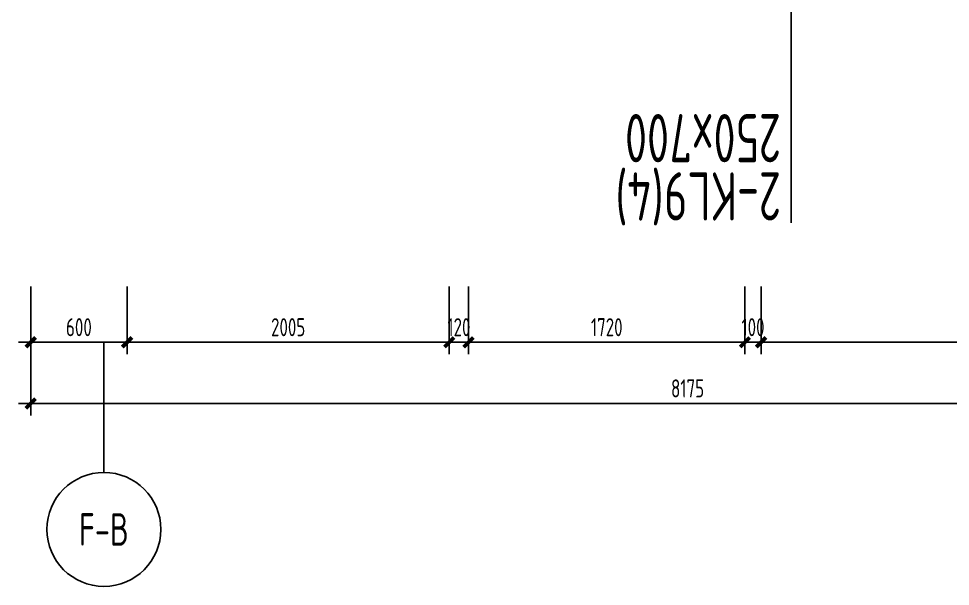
# Model space of a CAD drawing. Header units: millimetres. Extents: x 101598 to 258742, y -131098 to 15111.
# Drawn here: x 243771 to 249569, y -98849 to -95316 of the extents above; entities that cross this region are included whole.
import ezdxf
from ezdxf.enums import TextEntityAlignment as Align

# ---------------------------------------------------------------- set-up
doc = ezdxf.new("R2010")
doc.units = ezdxf.units.MM
doc.header["$LTSCALE"] = 10
doc.layers.get('DEFPOINTS').update_dxf_attribs({"color": 251})
for name, color, linetype in [('0-COLLA', 1, 'Continuous'), ('Z-P平-COLLA', 1, 'Continuous'), ('Z-P平-WALLDIM', 1, 'Continuous')]:
    doc.layers.add(name, color=color, linetype=linetype)
doc.styles.add('GGC(BLIP)', font='ARCHSTYL.SHX', dxfattribs={"bigfont": 'hza.shx'})
doc.styles.add('MD(DimT)', font='ARCHS.SHX', dxfattribs={"width": 0.8, "bigfont": 'hza.shx'})
doc.styles.add('TSSD2', font='tssdeng2.shx', dxfattribs={"width": 0.8, "bigfont": 'fstxt.shx'})
doc.dimstyles.new('MD-DIM_75', dxfattribs={"dimscale": 75, "dimtxt": 1.5, "dimasz": 0.8, "dimexe": 1, "dimexo": 1, "dimgap": 0.5, "dimtad": 1, "dimdec": 0, "dimzin": 0, "dimdsep": 46, "dimtxsty": 'MD(DimT)', "dimblk": 'ARCHTICK', "dimcen": 0.09, "dimdle": 1, "dimclrd": 1, "dimclre": 1, "dimclrt": 2, "dimadec": 0, "dimazin": 0, "dimtfac": 1, "dimtdec": 0, "dimtix": 1, "dimtmove": 2, "dimatfit": 3, "dimldrblk": 'ARCHTICK', "dimfxl": 8, "dimfxlon": 1, "dimtolj": 1, "dimtzin": 0, "dimarcsym": 0})

# ---------------------------------------------------------------- blocks, each defined once
blk = doc.blocks.new('TYRYE')
at = {"layer": 'DEFPOINTS'}
blk.add_line((265051.7, -96945.5), (265051.7, -94712.3), dxfattribs=at)
at = {"layer": 'DEFPOINTS', "style": 'TSSD2', "width": 0.7}
for s, p in [('250x700', (264987.9, -96268.8)), ('2-KL9(4)', (264987.9, -96631.1))]:
    blk.add_text(s, height=300, rotation=179.99968, dxfattribs=at).set_placement(p)
blk = doc.blocks.new('_ArchTick')
at = {"color": 0, "linetype": 'ByBlock', "const_width": 0.4}
blk.add_lwpolyline([(-0.5, -0.5), (0.5, 0.5)], dxfattribs=at)
blk = doc.blocks.new('*D293')
at = {"layer": '0-COLLA', "color": 1, "lineweight": -2, "transparency": 16777216}
for p, q in [((243845.9, -96982.5), (243845.9, -97405.1)), ((244445.9, -96982.5), (244445.9, -97405.1)), ((243770.9, -97330.1), (244520.9, -97330.1))]:
    blk.add_line(p, q, dxfattribs=at)
at = {"layer": 'DEFPOINTS', "color": 0, "transparency": 16777216}
for p in [(243845.9, -96907.5), (244445.9, -96907.5), (244445.9, -97330.1)]:
    blk.add_point(p, dxfattribs=at)
at = {"layer": '0-COLLA', "color": 1, "lineweight": -2, "transparency": 16777216, "xscale": 60, "yscale": 60, "zscale": 60, "rotation": 180}
blk.add_blockref('_ArchTick', (243845.9, -97330.1), dxfattribs=at)
at = {"layer": '0-COLLA', "color": 1, "lineweight": -2, "transparency": 16777216, "xscale": 60, "yscale": 60, "zscale": 60}
blk.add_blockref('_ArchTick', (244445.9, -97330.1), dxfattribs=at)
at = {"layer": '0-COLLA', "color": 2, "transparency": 16777216, "insert": (244145.9, -97236.3), "char_height": 112.5, "attachment_point": 5, "style": 'MD(DimT)'}
blk.add_mtext('\\A1;600', dxfattribs=at)
blk = doc.blocks.new('*D294')
at = {"layer": '0-COLLA', "color": 1, "lineweight": -2, "transparency": 16777216}
for p, q in [((244445.9, -96982.5), (244445.9, -97405.1)), ((246450.5, -96982.5), (246450.5, -97405.1)), ((244370.9, -97330.1), (246525.5, -97330.1))]:
    blk.add_line(p, q, dxfattribs=at)
at = {"layer": 'DEFPOINTS', "color": 0, "transparency": 16777216}
for p in [(244445.9, -96907.5), (246450.5, -96907.5), (246450.5, -97330.1)]:
    blk.add_point(p, dxfattribs=at)
at = {"layer": '0-COLLA', "color": 1, "lineweight": -2, "transparency": 16777216, "xscale": 60, "yscale": 60, "zscale": 60, "rotation": 180}
blk.add_blockref('_ArchTick', (244445.9, -97330.1), dxfattribs=at)
at = {"layer": '0-COLLA', "color": 1, "lineweight": -2, "transparency": 16777216, "xscale": 60, "yscale": 60, "zscale": 60}
blk.add_blockref('_ArchTick', (246450.5, -97330.1), dxfattribs=at)
at = {"layer": '0-COLLA', "color": 2, "transparency": 16777216, "insert": (245448.2, -97236.3), "char_height": 112.5, "attachment_point": 5, "style": 'MD(DimT)'}
blk.add_mtext('\\A1;2005', dxfattribs=at)
blk = doc.blocks.new('*D295')
at = {"layer": '0-COLLA', "color": 1, "lineweight": -2, "transparency": 16777216}
for p, q in [((246450.5, -96982.5), (246450.5, -97405.1)), ((246570.5, -96982.5), (246570.5, -97405.1)), ((246450.5, -97330.1), (246390.5, -97330.1)), ((246450.5, -97330.1), (246570.5, -97330.1)), ((246570.5, -97330.1), (246630.5, -97330.1))]:
    blk.add_line(p, q, dxfattribs=at)
at = {"layer": 'DEFPOINTS', "color": 0, "transparency": 16777216}
for p in [(246450.5, -96907.5), (246570.5, -96907.5), (246570.5, -97330.1)]:
    blk.add_point(p, dxfattribs=at)
at = {"layer": '0-COLLA', "color": 1, "lineweight": -2, "transparency": 16777216, "xscale": 60, "yscale": 60, "zscale": 60}
blk.add_blockref('_ArchTick', (246450.5, -97330.1), dxfattribs=at)
at = {"layer": '0-COLLA', "color": 1, "lineweight": -2, "transparency": 16777216, "xscale": 60, "yscale": 60, "zscale": 60, "rotation": 180}
blk.add_blockref('_ArchTick', (246570.5, -97330.1), dxfattribs=at)
at = {"layer": '0-COLLA', "color": 2, "transparency": 16777216, "insert": (246510.5, -97236.3), "char_height": 112.5, "attachment_point": 5, "style": 'MD(DimT)'}
blk.add_mtext('\\A1;120', dxfattribs=at)
blk = doc.blocks.new('*D296')
at = {"layer": '0-COLLA', "color": 1, "lineweight": -2, "transparency": 16777216}
for p, q in [((246570.5, -96982.5), (246570.5, -97405.1)), ((248290.5, -96982.5), (248290.5, -97405.1)), ((246495.5, -97330.1), (248365.5, -97330.1))]:
    blk.add_line(p, q, dxfattribs=at)
at = {"layer": 'DEFPOINTS', "color": 0, "transparency": 16777216}
for p in [(246570.5, -96907.5), (248290.5, -96907.5), (248290.5, -97330.1)]:
    blk.add_point(p, dxfattribs=at)
at = {"layer": '0-COLLA', "color": 1, "lineweight": -2, "transparency": 16777216, "xscale": 60, "yscale": 60, "zscale": 60, "rotation": 180}
blk.add_blockref('_ArchTick', (246570.5, -97330.1), dxfattribs=at)
at = {"layer": '0-COLLA', "color": 1, "lineweight": -2, "transparency": 16777216, "xscale": 60, "yscale": 60, "zscale": 60}
blk.add_blockref('_ArchTick', (248290.5, -97330.1), dxfattribs=at)
at = {"layer": '0-COLLA', "color": 2, "transparency": 16777216, "insert": (247430.5, -97236.3), "char_height": 112.5, "attachment_point": 5, "style": 'MD(DimT)'}
blk.add_mtext('\\A1;1720', dxfattribs=at)
blk = doc.blocks.new('*D297')
at = {"layer": '0-COLLA', "color": 1, "lineweight": -2, "transparency": 16777216}
for p, q in [((248290.5, -96982.5), (248290.5, -97405.1)), ((248390.5, -96982.5), (248390.5, -97405.1)), ((248290.5, -97330.1), (248230.5, -97330.1)), ((248290.5, -97330.1), (248390.5, -97330.1)), ((248390.5, -97330.1), (248450.5, -97330.1))]:
    blk.add_line(p, q, dxfattribs=at)
at = {"layer": 'DEFPOINTS', "color": 0, "transparency": 16777216}
for p in [(248290.5, -96907.5), (248390.5, -96907.5), (248390.5, -97330.1)]:
    blk.add_point(p, dxfattribs=at)
at = {"layer": '0-COLLA', "color": 1, "lineweight": -2, "transparency": 16777216, "xscale": 60, "yscale": 60, "zscale": 60}
blk.add_blockref('_ArchTick', (248290.5, -97330.1), dxfattribs=at)
at = {"layer": '0-COLLA', "color": 1, "lineweight": -2, "transparency": 16777216, "xscale": 60, "yscale": 60, "zscale": 60, "rotation": 180}
blk.add_blockref('_ArchTick', (248390.5, -97330.1), dxfattribs=at)
at = {"layer": '0-COLLA', "color": 2, "transparency": 16777216, "insert": (248340.5, -97236.3), "char_height": 112.5, "attachment_point": 5, "style": 'MD(DimT)'}
blk.add_mtext('\\A1;100', dxfattribs=at)
blk = doc.blocks.new('*D298')
at = {"layer": '0-COLLA', "color": 1, "lineweight": -2, "transparency": 16777216}
for p, q in [((248390.5, -96982.5), (248390.5, -97405.1)), ((252020, -96982.5), (252020, -97405.1)), ((248315.5, -97330.1), (252095, -97330.1))]:
    blk.add_line(p, q, dxfattribs=at)
at = {"layer": 'DEFPOINTS', "color": 0, "transparency": 16777216}
for p in [(248390.5, -96907.5), (252020, -96907.5), (252020, -97330.1)]:
    blk.add_point(p, dxfattribs=at)
at = {"layer": '0-COLLA', "color": 1, "lineweight": -2, "transparency": 16777216, "xscale": 60, "yscale": 60, "zscale": 60, "rotation": 180}
blk.add_blockref('_ArchTick', (248390.5, -97330.1), dxfattribs=at)
at = {"layer": '0-COLLA', "color": 1, "lineweight": -2, "transparency": 16777216, "xscale": 60, "yscale": 60, "zscale": 60}
blk.add_blockref('_ArchTick', (252020, -97330.1), dxfattribs=at)
at = {"layer": '0-COLLA', "color": 2, "transparency": 16777216, "insert": (250205.3, -97236.3), "char_height": 112.5, "attachment_point": 5, "style": 'MD(DimT)'}
blk.add_mtext('\\A1;3630', dxfattribs=at)
blk = doc.blocks.new('*D299')
at = {"layer": '0-COLLA', "color": 1, "lineweight": -2, "transparency": 16777216}
for p, q in [((243845.9, -97405.1), (243845.9, -97785.8)), ((252021, -97405.1), (252021, -97785.8)), ((243770.9, -97710.8), (252096, -97710.8))]:
    blk.add_line(p, q, dxfattribs=at)
at = {"layer": 'DEFPOINTS', "color": 0, "transparency": 16777216}
for p in [(243845.9, -97330.1), (252021, -97330.1), (252021, -97710.8)]:
    blk.add_point(p, dxfattribs=at)
at = {"layer": '0-COLLA', "color": 1, "lineweight": -2, "transparency": 16777216, "xscale": 60, "yscale": 60, "zscale": 60, "rotation": 180}
blk.add_blockref('_ArchTick', (243845.9, -97710.8), dxfattribs=at)
at = {"layer": '0-COLLA', "color": 1, "lineweight": -2, "transparency": 16777216, "xscale": 60, "yscale": 60, "zscale": 60}
blk.add_blockref('_ArchTick', (252021, -97710.8), dxfattribs=at)
at = {"layer": '0-COLLA', "color": 2, "transparency": 16777216, "insert": (247933.5, -97617.1), "char_height": 112.5, "attachment_point": 5, "style": 'MD(DimT)'}
blk.add_mtext('\\A1;8175', dxfattribs=at)
blk = doc.blocks.new('*U270')
at = {"color": 3, "ltscale": 0.15}
blk.add_line((0, 0), (0, 10.8), dxfattribs=at)
blk.add_circle((0, 15.525), 4.725)
at = {"color": 2, "style": 'GGC(BLIP)', "width": 0.8, "flags": 8}
blk.add_attdef('A-1', text='', height=2.7, dxfattribs=at).set_placement((0, 15.525), align=Align.MIDDLE)

msp = doc.modelspace()

# ---------------------------------------------------------------- block references
at = {"layer": 'Z-P平-COLLA'}
ref = msp.add_blockref('*U270', (244301.4, -97330.1), dxfattribs=dict(at, xscale=-75, yscale=75, zscale=75, rotation=180))
ref.add_attrib('A-1', 'F-B', dxfattribs={"layer": '0', "color": 2, "height": 202.5, "style": 'GGC(BLIP)', "width": 0.8, "flags": 8}).set_placement((244301.4, -98494.4), align=Align.MIDDLE)
at = {"layer": 'Z-P平-WALLDIM'}
msp.add_blockref('TYRYE', (-16473.1, 358.8), dxfattribs=at)

# ---------------------------------------------------------------- dimensions: what is measured, and where the dimension line sits
at = {"layer": '0-COLLA'}
for base, p1, p2, picture, middle in [((244445.9, -97330.1), (243845.9, -96907.5), (244445.9, -96907.5), '*D293', (244145.9, -97236.3)), ((246450.5, -97330.1), (244445.9, -96907.5), (246450.5, -96907.5), '*D294', (245448.2, -97236.3)), ((246570.5, -97330.1), (246450.5, -96907.5), (246570.5, -96907.5), '*D295', (246510.5, -97236.3)), ((248290.5, -97330.1), (246570.5, -96907.5), (248290.5, -96907.5), '*D296', (247430.5, -97236.3)), ((248390.5, -97330.1), (248290.5, -96907.5), (248390.5, -96907.5), '*D297', (248340.5, -97236.3)), ((252020.0469, -97330.0537), (248390.4797, -96907.4544), (252020.0469, -96907.4544), '*D298', (250205.2633, -97236.3037)), ((252021, -97710.8), (243845.9, -97330.1), (252021, -97330.1), '*D299', (247933.5, -97617.1))]:
    dim = msp.add_linear_dim(base=base, p1=p1, p2=p2, dimstyle='MD-DIM_75', dxfattribs=at)
    dim.commit()
    dim.dimension.update_dxf_attribs({"geometry": picture, "text_midpoint": middle})

doc.saveas('drawing.dxf')
